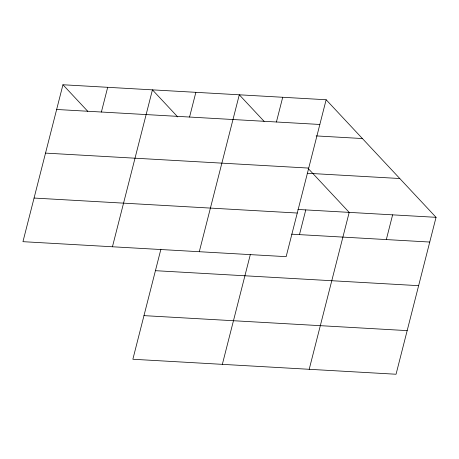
<?xml version="1.0" encoding="UTF-8"?>
<svg xmlns="http://www.w3.org/2000/svg" width="459" height="459" viewBox="0 0 459 459"><rect width="100%" height="100%" fill="white"/><g stroke="black" fill="none" stroke-linecap="round" stroke-linejoin="round"><path stroke-width="0.69" d="M62.946 84.76L22.95 241.675L286.146 256.661L326.142 99.746L62.946 84.76L87.761 111.307M101.387 112.025L107.693 87.308M112.438 246.77L152.434 89.855L177.725 116.913M189.561 117.045L195.861 92.328M160.902 249.22L132.858 359.254L396.054 374.24L436.05 217.325L326.142 99.746M199.292 251.716L239.288 94.801L264.103 121.348M276.416 121.991L282.715 97.274M222.345 364.348L250.39 254.315M299.469 234.624L305.769 209.906M309.2 369.294L349.196 212.379L308.138 168.453M386.323 239.569L392.623 214.852M56.646 109.477L319.843 124.464M316.136 135.91L362.415 138.543M45.527 153.105L308.723 168.086M307.232 173.255L399.783 178.522M297.937 209.459L436.05 217.325M34.069 198.053L297.266 213.033M291.637 234.182L429.75 242.042M155.435 270.684L418.631 285.67M143.977 315.631L407.173 330.618"/></g></svg>
